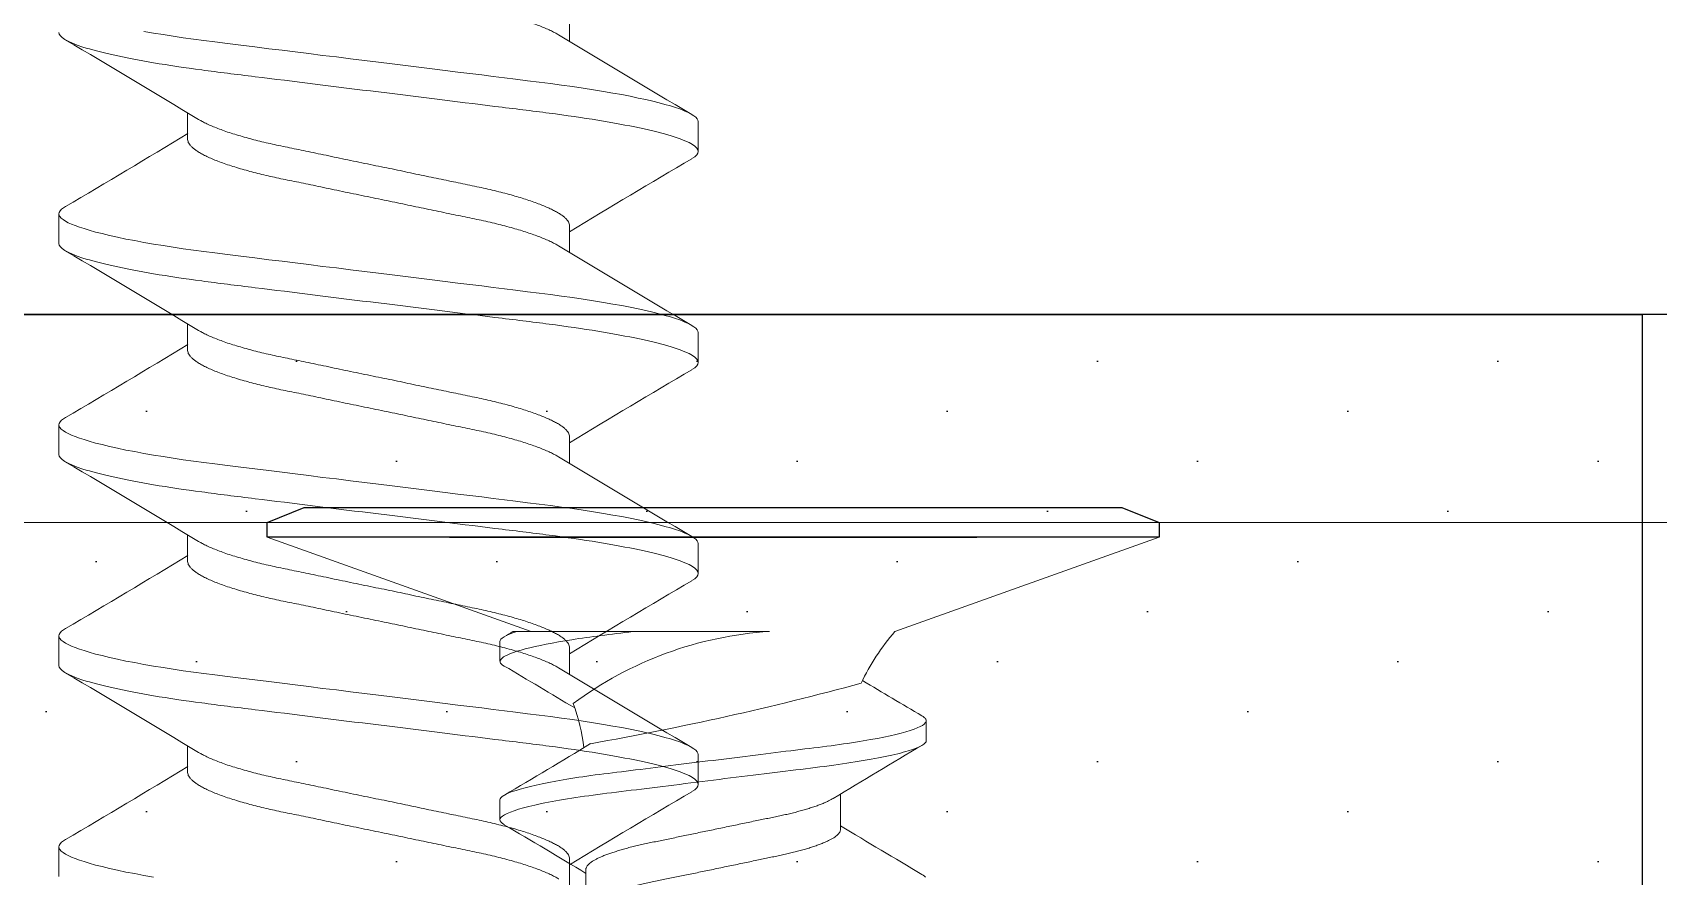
# Model space of a CAD drawing. Header units: inches. Extents: x 129892 to 140765, y 18172 to 24435.
# Drawn here: x 131245.33 to 131256.27, y 22527.21 to 22532.89 of the extents above; entities that cross this region are included whole.
import ezdxf

# ---------------------------------------------------------------- set-up
doc = ezdxf.new("R2010")
doc.units = ezdxf.units.IN
doc.header["$MEASUREMENT"] = 0

# ---------------------------------------------------------------- blocks, each defined once
blk = doc.blocks.new('A$C105D4D3B')
at = {"color": 251, "linetype": 'Continuous', "lineweight": 15}
for p, q in [((5.338, 16.758), (5.338, 16.578)), ((2.769, 15.918), (2.769, 16.098)), ((6.204, 16.038), (6.204, 15.838)), ((1.903, 15.218), (1.903, 15.418)), ((5.338, 15.338), (5.338, 15.158)), ((2.769, 14.498), (2.769, 14.678)), ((6.204, 14.618), (6.204, 14.418)), ((1.903, 13.798), (1.903, 13.998)), ((5.338, 13.918), (5.338, 13.738)), ((2.769, 13.078), (2.769, 13.258)), ((6.204, 13.198), (6.204, 12.998)), ((1.903, 12.378), (1.903, 12.578)), ((5.338, 12.498), (5.338, 12.318)), ((2.769, 11.658), (2.769, 11.838)), ((6.204, 11.778), (6.204, 11.578)), ((1.903, 10.958), (1.903, 11.158)), ((5.338, 11.078), (5.338, 10.898))]:
    blk.add_line(p, q, dxfattribs=at)
for points in [[(2.475, 16.645), (2.54, 16.634), (2.604, 16.624), (2.671, 16.613), (2.738, 16.603), (2.808, 16.593), (2.879, 16.584), (2.951, 16.574), (3.038, 16.564), (3.128, 16.552), (3.221, 16.541), (3.316, 16.529), (3.404, 16.518), (3.493, 16.507), (3.584, 16.496), (3.676, 16.484), (3.77, 16.473), (3.864, 16.461), (3.959, 16.449), (4.054, 16.438), (4.144, 16.426), (4.234, 16.415), (4.324, 16.404), (4.413, 16.393), (4.501, 16.382), (4.587, 16.371), (4.668, 16.361), (4.747, 16.352), (4.825, 16.342), (4.901, 16.333), (4.975, 16.323), (5.056, 16.313), (5.134, 16.304), (5.21, 16.294), (5.285, 16.284), (5.358, 16.274), (5.43, 16.263), (5.5, 16.252), (5.567, 16.241), (5.629, 16.23), (5.689, 16.22), (5.746, 16.209), (5.8, 16.197), (5.851, 16.186), (5.899, 16.175), (5.941, 16.165), (5.98, 16.154), (6.017, 16.144), (6.05, 16.133), (6.08, 16.123), (6.109, 16.111), (6.135, 16.1), (6.156, 16.089), (6.174, 16.078), (6.187, 16.068), (6.197, 16.057), (6.202, 16.047), (6.204, 16.038), (6.204, 16.038)], [(1.947, 15.466), (1.934, 15.458), (1.92, 15.448), (1.911, 15.437), (1.905, 15.427), (1.903, 15.418), (1.905, 15.408), (1.91, 15.399), (1.919, 15.389), (1.931, 15.379), (1.947, 15.369), (1.966, 15.358), (1.988, 15.348), (2.012, 15.338), (2.041, 15.328), (2.072, 15.318), (2.106, 15.307), (2.149, 15.295), (2.194, 15.284), (2.244, 15.272), (2.297, 15.26), (2.353, 15.248), (2.413, 15.237), (2.475, 15.225), (2.54, 15.214), (2.604, 15.204), (2.671, 15.193), (2.738, 15.183), (2.808, 15.173), (2.879, 15.164), (2.951, 15.154), (3.038, 15.144), (3.128, 15.132), (3.221, 15.121), (3.316, 15.109), (3.404, 15.098), (3.493, 15.087), (3.584, 15.076), (3.676, 15.064), (3.77, 15.053), (3.864, 15.041), (3.959, 15.029), (4.054, 15.018), (4.144, 15.006), (4.234, 14.995), (4.324, 14.984), (4.413, 14.973), (4.501, 14.962), (4.587, 14.951), (4.668, 14.941), (4.747, 14.932), (4.825, 14.922), (4.901, 14.913), (4.975, 14.903), (5.056, 14.893), (5.134, 14.884), (5.21, 14.874), (5.285, 14.864), (5.358, 14.854), (5.43, 14.843), (5.5, 14.832), (5.567, 14.821), (5.629, 14.81), (5.689, 14.8), (5.746, 14.789), (5.8, 14.777), (5.851, 14.766), (5.899, 14.755), (5.941, 14.745), (5.98, 14.734), (6.017, 14.724), (6.05, 14.713), (6.08, 14.703), (6.109, 14.691), (6.135, 14.68), (6.156, 14.669), (6.174, 14.658), (6.187, 14.648), (6.197, 14.637), (6.202, 14.627), (6.204, 14.618), (6.204, 14.618)], [(1.947, 14.046), (1.934, 14.038), (1.92, 14.028), (1.911, 14.017), (1.905, 14.007), (1.903, 13.998), (1.905, 13.988), (1.91, 13.979), (1.919, 13.969), (1.931, 13.959), (1.947, 13.949), (1.966, 13.938), (1.988, 13.928), (2.012, 13.918), (2.041, 13.908), (2.072, 13.898), (2.106, 13.887), (2.149, 13.875), (2.194, 13.864), (2.244, 13.852), (2.297, 13.84), (2.353, 13.828), (2.413, 13.817), (2.475, 13.805), (2.54, 13.794), (2.604, 13.784), (2.671, 13.773), (2.738, 13.763), (2.808, 13.753), (2.879, 13.744), (2.951, 13.734), (3.038, 13.724), (3.128, 13.712), (3.221, 13.701), (3.316, 13.689), (3.404, 13.678), (3.493, 13.667), (3.584, 13.656), (3.676, 13.644), (3.77, 13.633), (3.864, 13.621), (3.959, 13.609), (4.054, 13.598), (4.144, 13.586), (4.234, 13.575), (4.324, 13.564), (4.413, 13.553), (4.501, 13.542), (4.587, 13.531), (4.668, 13.521), (4.747, 13.512), (4.825, 13.502), (4.901, 13.493), (4.975, 13.483), (5.056, 13.473), (5.134, 13.464), (5.21, 13.454), (5.285, 13.444), (5.358, 13.434), (5.43, 13.423), (5.5, 13.412), (5.567, 13.401), (5.629, 13.39), (5.689, 13.38), (5.746, 13.369), (5.8, 13.357), (5.851, 13.346), (5.899, 13.335), (5.941, 13.325), (5.98, 13.314), (6.017, 13.304), (6.05, 13.293), (6.08, 13.283), (6.109, 13.271), (6.135, 13.26), (6.156, 13.249), (6.174, 13.238), (6.187, 13.228), (6.197, 13.217), (6.202, 13.207), (6.204, 13.198), (6.204, 13.198)], [(1.947, 12.626), (1.934, 12.618), (1.92, 12.608), (1.911, 12.597), (1.905, 12.587), (1.903, 12.578), (1.905, 12.568), (1.91, 12.559), (1.919, 12.549), (1.931, 12.539), (1.947, 12.529), (1.966, 12.518), (1.988, 12.508), (2.012, 12.498), (2.041, 12.488), (2.072, 12.478), (2.106, 12.467), (2.149, 12.455), (2.194, 12.444), (2.244, 12.432), (2.297, 12.42), (2.353, 12.408), (2.413, 12.397), (2.475, 12.385), (2.54, 12.374), (2.604, 12.364), (2.671, 12.353), (2.738, 12.343), (2.808, 12.333), (2.879, 12.324), (2.951, 12.314), (3.038, 12.304), (3.128, 12.292), (3.221, 12.281), (3.316, 12.269), (3.404, 12.258), (3.493, 12.247), (3.584, 12.236), (3.676, 12.224), (3.77, 12.213), (3.864, 12.201), (3.959, 12.189), (4.054, 12.178), (4.144, 12.166), (4.234, 12.155), (4.324, 12.144), (4.413, 12.133), (4.501, 12.122), (4.587, 12.111), (4.668, 12.101), (4.747, 12.092), (4.825, 12.082), (4.901, 12.073), (4.975, 12.063), (5.056, 12.053), (5.134, 12.044), (5.21, 12.034), (5.285, 12.024), (5.358, 12.014), (5.43, 12.003), (5.5, 11.992), (5.567, 11.981), (5.629, 11.97), (5.689, 11.96), (5.746, 11.949), (5.8, 11.937), (5.851, 11.926), (5.899, 11.915), (5.941, 11.905), (5.98, 11.894), (6.017, 11.884), (6.05, 11.873), (6.08, 11.863), (6.109, 11.851), (6.135, 11.84), (6.156, 11.829), (6.174, 11.818), (6.187, 11.808), (6.197, 11.797), (6.202, 11.787), (6.204, 11.778), (6.204, 11.778)], [(1.947, 11.206), (1.934, 11.198), (1.92, 11.188), (1.911, 11.177), (1.905, 11.167), (1.903, 11.158), (1.905, 11.148), (1.91, 11.139), (1.919, 11.129), (1.931, 11.119), (1.947, 11.109), (1.966, 11.098), (1.988, 11.088), (2.012, 11.078), (2.041, 11.068), (2.072, 11.058), (2.106, 11.047), (2.149, 11.035), (2.194, 11.024), (2.244, 11.012), (2.297, 11), (2.353, 10.988), (2.413, 10.977), (2.475, 10.965), (2.54, 10.954)]]:
    blk.add_lwpolyline(points, dxfattribs=at)
for centre, radius, start, end in [((-30.887, -39.345), 64.858, 58.66434, 59.58679), ((38.358, 70.956), 63.619, 238.65536, 239.59576), ((-33.076, 75.09), 69.149, 300.4299, 301.22378), ((41.603, -44.538), 69.967, 120.43448, 121.21919), ((-30.887, -40.765), 64.858, 58.66434, 59.58679), ((38.358, 69.536), 63.619, 238.65536, 239.59576), ((-33.076, 73.67), 69.149, 300.4299, 301.22378), ((41.603, -45.958), 69.967, 120.43448, 121.21919), ((38.358, 68.116), 63.619, 238.65536, 239.59576), ((-30.887, -42.185), 64.858, 58.66434, 59.58679), ((-33.076, 72.25), 69.149, 300.4299, 301.22378), ((41.603, -47.378), 69.967, 120.43448, 121.21919), ((38.358, 66.696), 63.619, 238.65536, 239.59576), ((-30.887, -43.605), 64.858, 58.66434, 59.58679), ((-33.076, 70.83), 69.149, 300.4299, 301.22378), ((41.603, -48.798), 69.967, 120.43448, 121.21919)]:
    blk.add_arc(centre, radius, start, end, dxfattribs=at)
for points, knots in [([(2.769, 17.338), (2.77, 17.333), (2.771, 17.325), (2.776, 17.312), (2.785, 17.299), (2.799, 17.285), (2.816, 17.271), (2.837, 17.257), (2.861, 17.242), (2.891, 17.227), (2.924, 17.211), (2.962, 17.196), (3.004, 17.18), (3.049, 17.164), (3.098, 17.149), (3.148, 17.134), (3.201, 17.12), (3.254, 17.106), (3.31, 17.093), (3.367, 17.08), (3.425, 17.068), (3.486, 17.056), (3.549, 17.043), (3.614, 17.029), (3.683, 17.015), (3.755, 17), (3.828, 16.984), (3.903, 16.969), (3.978, 16.953), (4.053, 16.938), (4.126, 16.923), (4.198, 16.908), (4.269, 16.893), (4.339, 16.878), (4.408, 16.864), (4.475, 16.85), (4.541, 16.836), (4.605, 16.823), (4.668, 16.81), (4.73, 16.797), (4.79, 16.784), (4.848, 16.77), (4.904, 16.756), (4.958, 16.741), (5.008, 16.727), (5.054, 16.712), (5.098, 16.697), (5.138, 16.682), (5.175, 16.667), (5.209, 16.652), (5.238, 16.637), (5.257, 16.627), (5.264, 16.622), (5.265, 16.622)], [0, 0, 0, 0, 0.018809, 0.037876, 0.057178, 0.076688, 0.096379, 0.116219, 0.136178, 0.156223, 0.177278, 0.198351, 0.219402, 0.240393, 0.261284, 0.282037, 0.301688, 0.321151, 0.340399, 0.359407, 0.378167, 0.39704, 0.416165, 0.435519, 0.45601, 0.47669, 0.497523, 0.518473, 0.539501, 0.560569, 0.58068, 0.600757, 0.620765, 0.640672, 0.660445, 0.680053, 0.699467, 0.718661, 0.738503, 0.758141, 0.77801, 0.798146, 0.81852, 0.839101, 0.858909, 0.878842, 0.89887, 0.918958, 0.939072, 0.959178, 0.979242, 0.999229, 1, 1, 1, 1]), ([(1.903, 16.638), (1.903, 16.609), (1.956, 16.575), (2.174, 16.505), (2.339, 16.468), (2.641, 16.417), (2.75, 16.401), (2.977, 16.371), (3.095, 16.356), (3.479, 16.309), (3.766, 16.273), (4.342, 16.202), (4.629, 16.166), (5.012, 16.119), (5.13, 16.105), (5.358, 16.074), (5.467, 16.058), (5.768, 16.007), (5.934, 15.971), (6.152, 15.9), (6.204, 15.866), (6.204, 15.838)], [0, 0, 0, 0, 0.125, 0.125, 0.25, 0.25, 0.3125, 0.3125, 0.375, 0.375, 0.5, 0.5, 0.625, 0.625, 0.6875, 0.6875, 0.75, 0.75, 0.875, 0.875, 1, 1, 1, 1]), ([(2.843, 16.053), (2.849, 16.049), (2.863, 16.041), (2.891, 16.027), (2.924, 16.011), (2.962, 15.996), (3.004, 15.98), (3.049, 15.964), (3.098, 15.949), (3.148, 15.934), (3.201, 15.92), (3.254, 15.906), (3.31, 15.893), (3.367, 15.88), (3.425, 15.868), (3.486, 15.856), (3.549, 15.843), (3.614, 15.829), (3.683, 15.815), (3.755, 15.8), (3.828, 15.784), (3.903, 15.769), (3.978, 15.753), (4.053, 15.738), (4.126, 15.723), (4.198, 15.708), (4.269, 15.693), (4.339, 15.678), (4.408, 15.664), (4.475, 15.65), (4.541, 15.636), (4.605, 15.623), (4.668, 15.61), (4.73, 15.597), (4.79, 15.584), (4.848, 15.57), (4.904, 15.556), (4.958, 15.541), (5.008, 15.527), (5.054, 15.512), (5.098, 15.497), (5.138, 15.482), (5.175, 15.467), (5.209, 15.452), (5.238, 15.437), (5.265, 15.423), (5.288, 15.408), (5.306, 15.393), (5.321, 15.378), (5.331, 15.364), (5.337, 15.351), (5.338, 15.342), (5.338, 15.338)], [0, 0, 0, 0, 0.015022, 0.035067, 0.056123, 0.077196, 0.098247, 0.119238, 0.140129, 0.160884, 0.180534, 0.199997, 0.219246, 0.238254, 0.257015, 0.275888, 0.295014, 0.314368, 0.334859, 0.35554, 0.376373, 0.397323, 0.418352, 0.43942, 0.459532, 0.479609, 0.499618, 0.519525, 0.539298, 0.558906, 0.578321, 0.597515, 0.617358, 0.636996, 0.656865, 0.677001, 0.697376, 0.717957, 0.737765, 0.757699, 0.777727, 0.797816, 0.81793, 0.838037, 0.858101, 0.878088, 0.898909, 0.919573, 0.940046, 0.960295, 0.980289, 1, 1, 1, 1]), ([(2.769, 15.918), (2.77, 15.913), (2.771, 15.905), (2.776, 15.892), (2.785, 15.879), (2.799, 15.865), (2.816, 15.851), (2.837, 15.837), (2.861, 15.822), (2.891, 15.807), (2.924, 15.791), (2.962, 15.776), (3.004, 15.76), (3.049, 15.744), (3.098, 15.729), (3.148, 15.714), (3.201, 15.7), (3.254, 15.686), (3.31, 15.673), (3.367, 15.66), (3.425, 15.648), (3.486, 15.636), (3.549, 15.623), (3.614, 15.609), (3.683, 15.595), (3.755, 15.58), (3.828, 15.564), (3.903, 15.549), (3.978, 15.533), (4.053, 15.518), (4.126, 15.503), (4.198, 15.488), (4.269, 15.473), (4.339, 15.458), (4.408, 15.444), (4.475, 15.43), (4.541, 15.416), (4.605, 15.403), (4.668, 15.39), (4.73, 15.377), (4.79, 15.364), (4.848, 15.35), (4.904, 15.336), (4.958, 15.321), (5.008, 15.307), (5.054, 15.292), (5.098, 15.277), (5.138, 15.262), (5.175, 15.247), (5.209, 15.232), (5.238, 15.217), (5.257, 15.207), (5.264, 15.202), (5.265, 15.202)], [0, 0, 0, 0, 0.018809, 0.037876, 0.057178, 0.076688, 0.096379, 0.116219, 0.136178, 0.156223, 0.177278, 0.198351, 0.219402, 0.240393, 0.261284, 0.282037, 0.301688, 0.321151, 0.340399, 0.359407, 0.378167, 0.39704, 0.416165, 0.435519, 0.45601, 0.47669, 0.497523, 0.518473, 0.539501, 0.560569, 0.58068, 0.600757, 0.620765, 0.640672, 0.660445, 0.680053, 0.699467, 0.718661, 0.738503, 0.758141, 0.77801, 0.798146, 0.81852, 0.839101, 0.858909, 0.878842, 0.89887, 0.918958, 0.939072, 0.959178, 0.979242, 0.999229, 1, 1, 1, 1]), ([(1.903, 15.218), (1.903, 15.189), (1.956, 15.155), (2.174, 15.085), (2.339, 15.048), (2.641, 14.997), (2.75, 14.981), (2.977, 14.951), (3.095, 14.936), (3.479, 14.889), (3.766, 14.853), (4.342, 14.782), (4.629, 14.746), (5.012, 14.699), (5.13, 14.685), (5.358, 14.654), (5.467, 14.638), (5.768, 14.587), (5.934, 14.551), (6.152, 14.48), (6.204, 14.446), (6.204, 14.418)], [0, 0, 0, 0, 0.125, 0.125, 0.25, 0.25, 0.3125, 0.3125, 0.375, 0.375, 0.5, 0.5, 0.625, 0.625, 0.6875, 0.6875, 0.75, 0.75, 0.875, 0.875, 1, 1, 1, 1]), ([(2.843, 14.633), (2.849, 14.629), (2.863, 14.621), (2.891, 14.607), (2.924, 14.591), (2.962, 14.576), (3.004, 14.56), (3.049, 14.544), (3.098, 14.529), (3.148, 14.514), (3.201, 14.5), (3.254, 14.486), (3.31, 14.473), (3.367, 14.46), (3.425, 14.448), (3.486, 14.436), (3.549, 14.423), (3.614, 14.409), (3.683, 14.395), (3.755, 14.38), (3.828, 14.364), (3.903, 14.349), (3.978, 14.333), (4.053, 14.318), (4.126, 14.303), (4.198, 14.288), (4.269, 14.273), (4.339, 14.258), (4.408, 14.244), (4.475, 14.23), (4.541, 14.216), (4.605, 14.203), (4.668, 14.19), (4.73, 14.177), (4.79, 14.164), (4.848, 14.15), (4.904, 14.136), (4.958, 14.121), (5.008, 14.107), (5.054, 14.092), (5.098, 14.077), (5.138, 14.062), (5.175, 14.047), (5.209, 14.032), (5.238, 14.017), (5.265, 14.003), (5.288, 13.988), (5.306, 13.973), (5.321, 13.958), (5.331, 13.944), (5.337, 13.931), (5.338, 13.922), (5.338, 13.918)], [0, 0, 0, 0, 0.015022, 0.035067, 0.056123, 0.077196, 0.098247, 0.119238, 0.140129, 0.160884, 0.180534, 0.199997, 0.219246, 0.238254, 0.257015, 0.275888, 0.295014, 0.314368, 0.334859, 0.35554, 0.376373, 0.397323, 0.418352, 0.43942, 0.459532, 0.479609, 0.499618, 0.519525, 0.539298, 0.558906, 0.578321, 0.597515, 0.617358, 0.636996, 0.656865, 0.677001, 0.697376, 0.717957, 0.737765, 0.757699, 0.777727, 0.797816, 0.81793, 0.838037, 0.858101, 0.878088, 0.898909, 0.919573, 0.940046, 0.960295, 0.980289, 1, 1, 1, 1]), ([(2.769, 14.498), (2.77, 14.493), (2.771, 14.485), (2.776, 14.472), (2.785, 14.459), (2.799, 14.445), (2.816, 14.431), (2.837, 14.417), (2.861, 14.402), (2.891, 14.387), (2.924, 14.371), (2.962, 14.356), (3.004, 14.34), (3.049, 14.324), (3.098, 14.309), (3.148, 14.294), (3.201, 14.28), (3.254, 14.266), (3.31, 14.253), (3.367, 14.24), (3.425, 14.228), (3.486, 14.216), (3.549, 14.203), (3.614, 14.189), (3.683, 14.175), (3.755, 14.16), (3.828, 14.144), (3.903, 14.129), (3.978, 14.113), (4.053, 14.098), (4.126, 14.083), (4.198, 14.068), (4.269, 14.053), (4.339, 14.038), (4.408, 14.024), (4.475, 14.01), (4.541, 13.996), (4.605, 13.983), (4.668, 13.97), (4.73, 13.957), (4.79, 13.944), (4.848, 13.93), (4.904, 13.916), (4.958, 13.901), (5.008, 13.887), (5.054, 13.872), (5.098, 13.857), (5.138, 13.842), (5.175, 13.827), (5.209, 13.812), (5.238, 13.797), (5.257, 13.787), (5.264, 13.782), (5.265, 13.782)], [0, 0, 0, 0, 0.018809, 0.037876, 0.057178, 0.076688, 0.096379, 0.116219, 0.136178, 0.156223, 0.177278, 0.198351, 0.219402, 0.240393, 0.261284, 0.282037, 0.301688, 0.321151, 0.340399, 0.359407, 0.378167, 0.39704, 0.416165, 0.435519, 0.45601, 0.47669, 0.497523, 0.518473, 0.539501, 0.560569, 0.58068, 0.600757, 0.620765, 0.640672, 0.660445, 0.680053, 0.699467, 0.718661, 0.738503, 0.758141, 0.77801, 0.798146, 0.81852, 0.839101, 0.858909, 0.878842, 0.89887, 0.918958, 0.939072, 0.959178, 0.979242, 0.999229, 1, 1, 1, 1]), ([(1.903, 13.798), (1.903, 13.769), (1.956, 13.735), (2.174, 13.665), (2.339, 13.628), (2.641, 13.577), (2.75, 13.561), (2.977, 13.531), (3.095, 13.516), (3.479, 13.469), (3.766, 13.433), (4.342, 13.362), (4.629, 13.326), (5.012, 13.279), (5.13, 13.265), (5.358, 13.234), (5.467, 13.218), (5.768, 13.167), (5.934, 13.131), (6.152, 13.06), (6.204, 13.026), (6.204, 12.998)], [0, 0, 0, 0, 0.125, 0.125, 0.25, 0.25, 0.3125, 0.3125, 0.375, 0.375, 0.5, 0.5, 0.625, 0.625, 0.6875, 0.6875, 0.75, 0.75, 0.875, 0.875, 1, 1, 1, 1]), ([(2.843, 13.213), (2.849, 13.209), (2.863, 13.201), (2.891, 13.187), (2.924, 13.171), (2.962, 13.156), (3.004, 13.14), (3.049, 13.124), (3.098, 13.109), (3.148, 13.094), (3.201, 13.08), (3.254, 13.066), (3.31, 13.053), (3.367, 13.04), (3.425, 13.028), (3.486, 13.016), (3.549, 13.003), (3.614, 12.989), (3.683, 12.975), (3.755, 12.96), (3.828, 12.944), (3.903, 12.929), (3.978, 12.913), (4.053, 12.898), (4.126, 12.883), (4.198, 12.868), (4.269, 12.853), (4.339, 12.838), (4.408, 12.824), (4.475, 12.81), (4.541, 12.796), (4.605, 12.783), (4.668, 12.77), (4.73, 12.757), (4.79, 12.744), (4.848, 12.73), (4.904, 12.716), (4.958, 12.701), (5.008, 12.687), (5.054, 12.672), (5.098, 12.657), (5.138, 12.642), (5.175, 12.627), (5.209, 12.612), (5.238, 12.597), (5.265, 12.583), (5.288, 12.568), (5.306, 12.553), (5.321, 12.538), (5.331, 12.524), (5.337, 12.511), (5.338, 12.502), (5.338, 12.498)], [0, 0, 0, 0, 0.015022, 0.035067, 0.056123, 0.077196, 0.098247, 0.119238, 0.140129, 0.160884, 0.180534, 0.199997, 0.219246, 0.238254, 0.257015, 0.275888, 0.295014, 0.314368, 0.334859, 0.35554, 0.376373, 0.397323, 0.418352, 0.43942, 0.459532, 0.479609, 0.499618, 0.519525, 0.539298, 0.558906, 0.578321, 0.597515, 0.617358, 0.636996, 0.656865, 0.677001, 0.697376, 0.717957, 0.737765, 0.757699, 0.777727, 0.797816, 0.81793, 0.838037, 0.858101, 0.878088, 0.898909, 0.919573, 0.940046, 0.960295, 0.980289, 1, 1, 1, 1]), ([(2.769, 13.078), (2.77, 13.073), (2.771, 13.065), (2.776, 13.052), (2.785, 13.039), (2.799, 13.025), (2.816, 13.011), (2.837, 12.997), (2.861, 12.982), (2.891, 12.967), (2.924, 12.951), (2.962, 12.936), (3.004, 12.92), (3.049, 12.904), (3.098, 12.889), (3.148, 12.874), (3.201, 12.86), (3.254, 12.846), (3.31, 12.833), (3.367, 12.82), (3.425, 12.808), (3.486, 12.796), (3.549, 12.783), (3.614, 12.769), (3.683, 12.755), (3.755, 12.74), (3.828, 12.724), (3.903, 12.709), (3.978, 12.693), (4.053, 12.678), (4.126, 12.663), (4.198, 12.648), (4.269, 12.633), (4.339, 12.618), (4.408, 12.604), (4.475, 12.59), (4.541, 12.576), (4.605, 12.563), (4.668, 12.55), (4.73, 12.537), (4.79, 12.524), (4.848, 12.51), (4.904, 12.496), (4.958, 12.481), (5.008, 12.467), (5.054, 12.452), (5.098, 12.437), (5.138, 12.422), (5.175, 12.407), (5.209, 12.392), (5.238, 12.377), (5.257, 12.367), (5.264, 12.362), (5.265, 12.362)], [0, 0, 0, 0, 0.018809, 0.037876, 0.057178, 0.076688, 0.096379, 0.116219, 0.136178, 0.156223, 0.177278, 0.198351, 0.219402, 0.240393, 0.261284, 0.282037, 0.301688, 0.321151, 0.340399, 0.359407, 0.378167, 0.39704, 0.416165, 0.435519, 0.45601, 0.47669, 0.497523, 0.518473, 0.539501, 0.560569, 0.58068, 0.600757, 0.620765, 0.640672, 0.660445, 0.680053, 0.699467, 0.718661, 0.738503, 0.758141, 0.77801, 0.798146, 0.81852, 0.839101, 0.858909, 0.878842, 0.89887, 0.918958, 0.939072, 0.959178, 0.979242, 0.999229, 1, 1, 1, 1]), ([(1.903, 12.378), (1.903, 12.349), (1.956, 12.315), (2.174, 12.245), (2.339, 12.208), (2.641, 12.157), (2.75, 12.141), (2.977, 12.111), (3.095, 12.096), (3.479, 12.049), (3.766, 12.013), (4.342, 11.942), (4.629, 11.906), (5.012, 11.859), (5.13, 11.845), (5.358, 11.814), (5.467, 11.798), (5.768, 11.747), (5.934, 11.711), (6.152, 11.64), (6.204, 11.606), (6.204, 11.578)], [0, 0, 0, 0, 0.125, 0.125, 0.25, 0.25, 0.3125, 0.3125, 0.375, 0.375, 0.5, 0.5, 0.625, 0.625, 0.6875, 0.6875, 0.75, 0.75, 0.875, 0.875, 1, 1, 1, 1]), ([(2.843, 11.793), (2.849, 11.789), (2.863, 11.781), (2.891, 11.767), (2.924, 11.751), (2.962, 11.736), (3.004, 11.72), (3.049, 11.704), (3.098, 11.689), (3.148, 11.674), (3.201, 11.66), (3.254, 11.646), (3.31, 11.633), (3.367, 11.62), (3.425, 11.608), (3.486, 11.596), (3.549, 11.583), (3.614, 11.569), (3.683, 11.555), (3.755, 11.54), (3.828, 11.524), (3.903, 11.509), (3.978, 11.493), (4.053, 11.478), (4.126, 11.463), (4.198, 11.448), (4.269, 11.433), (4.339, 11.418), (4.408, 11.404), (4.475, 11.39), (4.541, 11.376), (4.605, 11.363), (4.668, 11.35), (4.73, 11.337), (4.79, 11.324), (4.848, 11.31), (4.904, 11.296), (4.958, 11.281), (5.008, 11.267), (5.054, 11.252), (5.098, 11.237), (5.138, 11.222), (5.175, 11.207), (5.209, 11.192), (5.238, 11.177), (5.265, 11.163), (5.288, 11.148), (5.306, 11.133), (5.321, 11.118), (5.331, 11.104), (5.337, 11.091), (5.338, 11.082), (5.338, 11.078)], [0, 0, 0, 0, 0.015022, 0.035067, 0.056123, 0.077196, 0.098247, 0.119238, 0.140129, 0.160884, 0.180534, 0.199997, 0.219246, 0.238254, 0.257015, 0.275888, 0.295014, 0.314368, 0.334859, 0.35554, 0.376373, 0.397323, 0.418352, 0.43942, 0.459532, 0.479609, 0.499618, 0.519525, 0.539298, 0.558906, 0.578321, 0.597515, 0.617358, 0.636996, 0.656865, 0.677001, 0.697376, 0.717957, 0.737765, 0.757699, 0.777727, 0.797816, 0.81793, 0.838037, 0.858101, 0.878088, 0.898909, 0.919573, 0.940046, 0.960295, 0.980289, 1, 1, 1, 1]), ([(2.769, 11.658), (2.77, 11.653), (2.771, 11.645), (2.776, 11.632), (2.785, 11.619), (2.799, 11.605), (2.816, 11.591), (2.837, 11.577), (2.861, 11.562), (2.891, 11.547), (2.924, 11.531), (2.962, 11.516), (3.004, 11.5), (3.049, 11.484), (3.098, 11.469), (3.148, 11.454), (3.201, 11.44), (3.254, 11.426), (3.31, 11.413), (3.367, 11.4), (3.425, 11.388), (3.486, 11.376), (3.549, 11.363), (3.614, 11.349), (3.683, 11.335), (3.755, 11.32), (3.828, 11.304), (3.903, 11.289), (3.978, 11.273), (4.053, 11.258), (4.126, 11.243), (4.198, 11.228), (4.269, 11.213), (4.339, 11.198), (4.408, 11.184), (4.475, 11.17), (4.541, 11.156), (4.605, 11.143), (4.668, 11.13), (4.73, 11.117), (4.79, 11.104), (4.848, 11.09), (4.904, 11.076), (4.958, 11.061), (5.008, 11.047), (5.054, 11.032), (5.098, 11.017), (5.138, 11.002), (5.175, 10.987), (5.209, 10.972), (5.238, 10.957), (5.257, 10.947), (5.264, 10.942), (5.265, 10.942)], [0, 0, 0, 0, 0.018809, 0.037876, 0.057178, 0.076688, 0.096379, 0.116219, 0.136178, 0.156223, 0.177278, 0.198351, 0.219402, 0.240393, 0.261284, 0.282037, 0.301688, 0.321151, 0.340399, 0.359407, 0.378167, 0.39704, 0.416165, 0.435519, 0.45601, 0.47669, 0.497523, 0.518473, 0.539501, 0.560569, 0.58068, 0.600757, 0.620765, 0.640672, 0.660445, 0.680053, 0.699467, 0.718661, 0.738503, 0.758141, 0.77801, 0.798146, 0.81852, 0.839101, 0.858909, 0.878842, 0.89887, 0.918958, 0.939072, 0.959178, 0.979242, 0.999229, 1, 1, 1, 1])]:
    blk.add_open_spline(points, degree=3, knots=knots, dxfattribs=at)
for points in [[(6.204, 15.838), (6.204, 15.822), (6.19, 15.806), (6.161, 15.789)], [(6.204, 14.418), (6.204, 14.402), (6.19, 14.386), (6.161, 14.369)], [(6.204, 12.998), (6.204, 12.982), (6.19, 12.966), (6.161, 12.949)], [(6.204, 11.578), (6.204, 11.562), (6.19, 11.546), (6.161, 11.529)]]:
    blk.add_open_spline(points, degree=3, dxfattribs=at)
blk = doc.blocks.new('A$C1EDE62C1')
at = {"color": 7, "linetype": 'Continuous', "lineweight": 15}
blk.add_line((10.25, 4.6), (54.25, 4.6), dxfattribs=at)
blk = doc.blocks.new('A$C47B607A2')
at = {"color": 7, "linetype": 'Continuous', "lineweight": 15}
for p, q in [((0, 11.8), (1.777, 11.165)), ((4.223, 11.165), (6, 11.8)), ((1.679, 11.165), (1.654, 11.165)), ((1.679, 11.165), (2.462, 11.165)), ((2.462, 11.165), (3.379, 11.165)), ((1.566, 11.098), (1.566, 10.965)), ((4.434, 10.432), (4.434, 10.565)), ((3.856, 9.832), (3.856, 10.072)), ((1.566, 10.032), (1.566, 9.898)), ((2.144, 9.565), (2.144, 9.325))]:
    blk.add_line(p, q, dxfattribs=at)
blk.add_lwpolyline([(0.25, 12), (5.75, 12), (6, 11.9), (6, 11.8), (0, 11.8), (0, 11.9)], close=True)
blk.add_lwpolyline([(1.226, 11.8), (4.774, 11.8)])
at = {"color": 7, "linetype": 'Continuous', "lineweight": 15, "flags": 128}
blk.add_lwpolyline([(4.405, 9.531), (4.413, 9.525), (4.422, 9.518), (4.429, 9.512)], dxfattribs=at)
at = {"color": 7, "linetype": 'Continuous', "lineweight": 15}
for centre, radius, start, end in [((-37.303, 77.155), 76.631, 300.50446, 300.55496), ((3.539, 8.691), 2.48, 93.6914, 126.6294), ((5.35, 10.185), 1.494, 139, 154.9602), ((-24.229, -32.99), 50.952, 58.9272, 59.5471), ((32.587, 58.502), 55.579, 239.0528, 239.5317), ((-1.493, 31.115), 21.027, 280.045, 285.1333), ((0.65, 10.185), 1.494, 7.6247, 19.3637), ((-20.824, 48.248), 44.279, 300.4197, 301.2933), ((25.869, -26.179), 42.411, 120.4042, 121.3447), ((-21.752, -29.882), 46.097, 58.7762, 59.5701), ((27.753, 49.28), 46.099, 238.7762, 239.5701)]:
    blk.add_arc(centre, radius, start, end, dxfattribs=at)
for points, knots in [([(2.462, 11.165), (2.31, 11.146), (2.174, 11.13), (1.925, 11.091), (1.817, 11.069), (1.656, 11.027), (1.603, 11.006), (1.558, 10.968), (1.562, 10.952), (1.595, 10.933)], [0, 0, 0, 0, 0.25, 0.25, 0.5, 0.5, 0.75, 0.75, 1, 1, 1, 1]), ([(4.434, 10.565), (4.434, 10.546), (4.399, 10.523), (4.253, 10.476), (4.143, 10.452), (3.942, 10.418), (3.869, 10.407), (3.718, 10.387), (3.639, 10.378), (3.384, 10.346), (3.192, 10.322), (2.808, 10.275), (2.617, 10.251), (2.361, 10.219), (2.282, 10.21), (2.131, 10.19), (2.058, 10.179), (1.857, 10.145), (1.747, 10.12), (1.601, 10.073), (1.566, 10.051), (1.566, 10.032)], [0, 0, 0, 0, 0.125, 0.125, 0.25, 0.25, 0.3125, 0.3125, 0.375, 0.375, 0.5, 0.5, 0.625, 0.625, 0.6875, 0.6875, 0.75, 0.75, 0.875, 0.875, 1, 1, 1, 1]), ([(4.405, 10.598), (4.408, 10.596), (4.415, 10.592), (4.423, 10.585), (4.429, 10.578), (4.433, 10.572), (4.433, 10.567), (4.434, 10.565)], [0, 0, 0, 0, 0.162479, 0.37481, 0.585282, 0.79373, 1, 1, 1, 1]), ([(4.434, 10.432), (4.434, 10.411), (4.394, 10.387), (4.229, 10.337), (4.104, 10.311), (3.807, 10.264), (3.641, 10.244), (3.262, 10.198), (3.053, 10.172), (2.647, 10.121), (2.452, 10.097), (2.12, 10.056), (1.966, 10.032), (1.724, 9.982), (1.639, 9.956), (1.556, 9.909), (1.556, 9.889), (1.595, 9.866)], [0, 0, 0, 0, 0.125, 0.125, 0.25, 0.25, 0.375, 0.375, 0.5, 0.5, 0.625, 0.625, 0.75, 0.75, 0.875, 0.875, 1, 1, 1, 1]), ([(3.807, 10.042), (3.803, 10.04), (3.794, 10.034), (3.776, 10.025), (3.753, 10.014), (3.728, 10.004), (3.7, 9.993), (3.67, 9.983), (3.638, 9.973), (3.604, 9.963), (3.569, 9.953), (3.533, 9.944), (3.496, 9.935), (3.458, 9.927), (3.419, 9.919), (3.379, 9.91), (3.337, 9.902), (3.293, 9.893), (3.247, 9.883), (3.199, 9.873), (3.15, 9.863), (3.101, 9.853), (3.051, 9.842), (3.001, 9.832), (2.952, 9.822), (2.904, 9.812), (2.857, 9.802), (2.81, 9.792), (2.764, 9.783), (2.719, 9.773), (2.675, 9.764), (2.633, 9.755), (2.591, 9.747), (2.549, 9.738), (2.509, 9.729), (2.471, 9.72), (2.433, 9.711), (2.398, 9.701), (2.364, 9.691), (2.333, 9.681), (2.304, 9.672), (2.277, 9.662), (2.253, 9.652), (2.23, 9.642), (2.21, 9.632), (2.193, 9.622), (2.178, 9.612), (2.165, 9.602), (2.156, 9.592), (2.149, 9.583), (2.145, 9.574), (2.144, 9.568), (2.144, 9.565)], [0, 0, 0, 0, 0.015027, 0.035073, 0.056128, 0.077201, 0.098252, 0.119243, 0.140134, 0.160888, 0.180539, 0.200002, 0.21925, 0.238259, 0.257019, 0.275892, 0.295017, 0.314372, 0.334863, 0.355543, 0.376377, 0.397327, 0.418355, 0.439423, 0.459535, 0.479612, 0.49962, 0.519527, 0.5393, 0.558909, 0.578323, 0.597517, 0.61736, 0.636998, 0.656867, 0.677003, 0.697377, 0.717959, 0.737767, 0.757701, 0.777729, 0.797817, 0.817931, 0.838038, 0.858101, 0.878089, 0.89891, 0.919574, 0.940047, 0.960295, 0.980289, 1, 1, 1, 1]), ([(3.856, 9.832), (3.856, 9.829), (3.856, 9.823), (3.852, 9.815), (3.846, 9.806), (3.837, 9.797), (3.826, 9.787), (3.812, 9.778), (3.795, 9.768), (3.776, 9.758), (3.753, 9.748), (3.728, 9.737), (3.7, 9.727), (3.67, 9.716), (3.638, 9.706), (3.604, 9.696), (3.569, 9.687), (3.533, 9.678), (3.496, 9.669), (3.458, 9.66), (3.419, 9.652), (3.379, 9.644), (3.337, 9.635), (3.293, 9.626), (3.247, 9.616), (3.199, 9.606), (3.15, 9.596), (3.101, 9.586), (3.051, 9.576), (3.001, 9.565), (2.952, 9.555), (2.904, 9.545), (2.857, 9.535), (2.81, 9.526), (2.764, 9.516), (2.719, 9.507), (2.675, 9.498), (2.633, 9.489), (2.591, 9.48), (2.549, 9.472), (2.509, 9.463), (2.471, 9.453), (2.433, 9.444), (2.398, 9.434), (2.364, 9.424), (2.333, 9.415), (2.304, 9.405), (2.277, 9.395), (2.253, 9.385), (2.23, 9.375), (2.211, 9.365), (2.198, 9.358), (2.193, 9.355), (2.193, 9.355)], [0, 0, 0, 0, 0.018809, 0.037876, 0.057178, 0.076688, 0.096379, 0.116219, 0.136178, 0.156223, 0.177278, 0.198351, 0.219402, 0.240393, 0.261284, 0.282037, 0.301688, 0.321151, 0.340399, 0.359407, 0.378167, 0.39704, 0.416165, 0.435519, 0.45601, 0.47669, 0.497523, 0.518473, 0.539501, 0.560569, 0.58068, 0.600757, 0.620765, 0.640672, 0.660445, 0.680053, 0.699467, 0.718661, 0.738503, 0.758141, 0.77801, 0.798146, 0.81852, 0.839101, 0.858909, 0.878842, 0.89887, 0.918958, 0.939072, 0.959178, 0.979242, 0.999229, 1, 1, 1, 1])]:
    blk.add_open_spline(points, degree=3, knots=knots, dxfattribs=at)
blk.add_open_spline([(1.679, 11.165), (1.603, 11.141), (1.566, 11.118), (1.566, 11.098)], degree=3, dxfattribs=at)

msp = doc.modelspace()

# ---------------------------------------------------------------- hatches: boundary and pattern name
h = msp.add_hatch()
h.set_pattern_fill('DOTS', color=251, scale=0.6, angle=315)
h.set_pattern_definition([(315, (-202806.97, 159224.7642), (1.0102788136, 0.3367596045), [0, -0.9525])])
h.paths.add_polyline_path([(131256.161, 22530.989), (131256.161, 22524.989), (131239.161, 22524.989), (131239.161, 22530.989)])

# ---------------------------------------------------------------- linework, layer by layer
at = {"color": 251}
msp.add_lwpolyline([(131318.627, 22530.989), (131232.661, 22530.989), (131232.661, 22543.989), (131321.048, 22543.989)], dxfattribs=at)
msp.add_lwpolyline([(131256.161, 22530.989), (131256.161, 22524.989), (131239.161, 22524.989), (131239.161, 22530.989)], close=True, dxfattribs=at)

# ---------------------------------------------------------------- block references
for name, p in [('A$C1EDE62C1', (131214.911, 22524.989)), ('A$C105D4D3B', (131243.607, 22516.248)), ('A$C47B607A2', (131246.911, 22517.689))]:
    msp.add_blockref(name, p)

doc.saveas('drawing.dxf')
